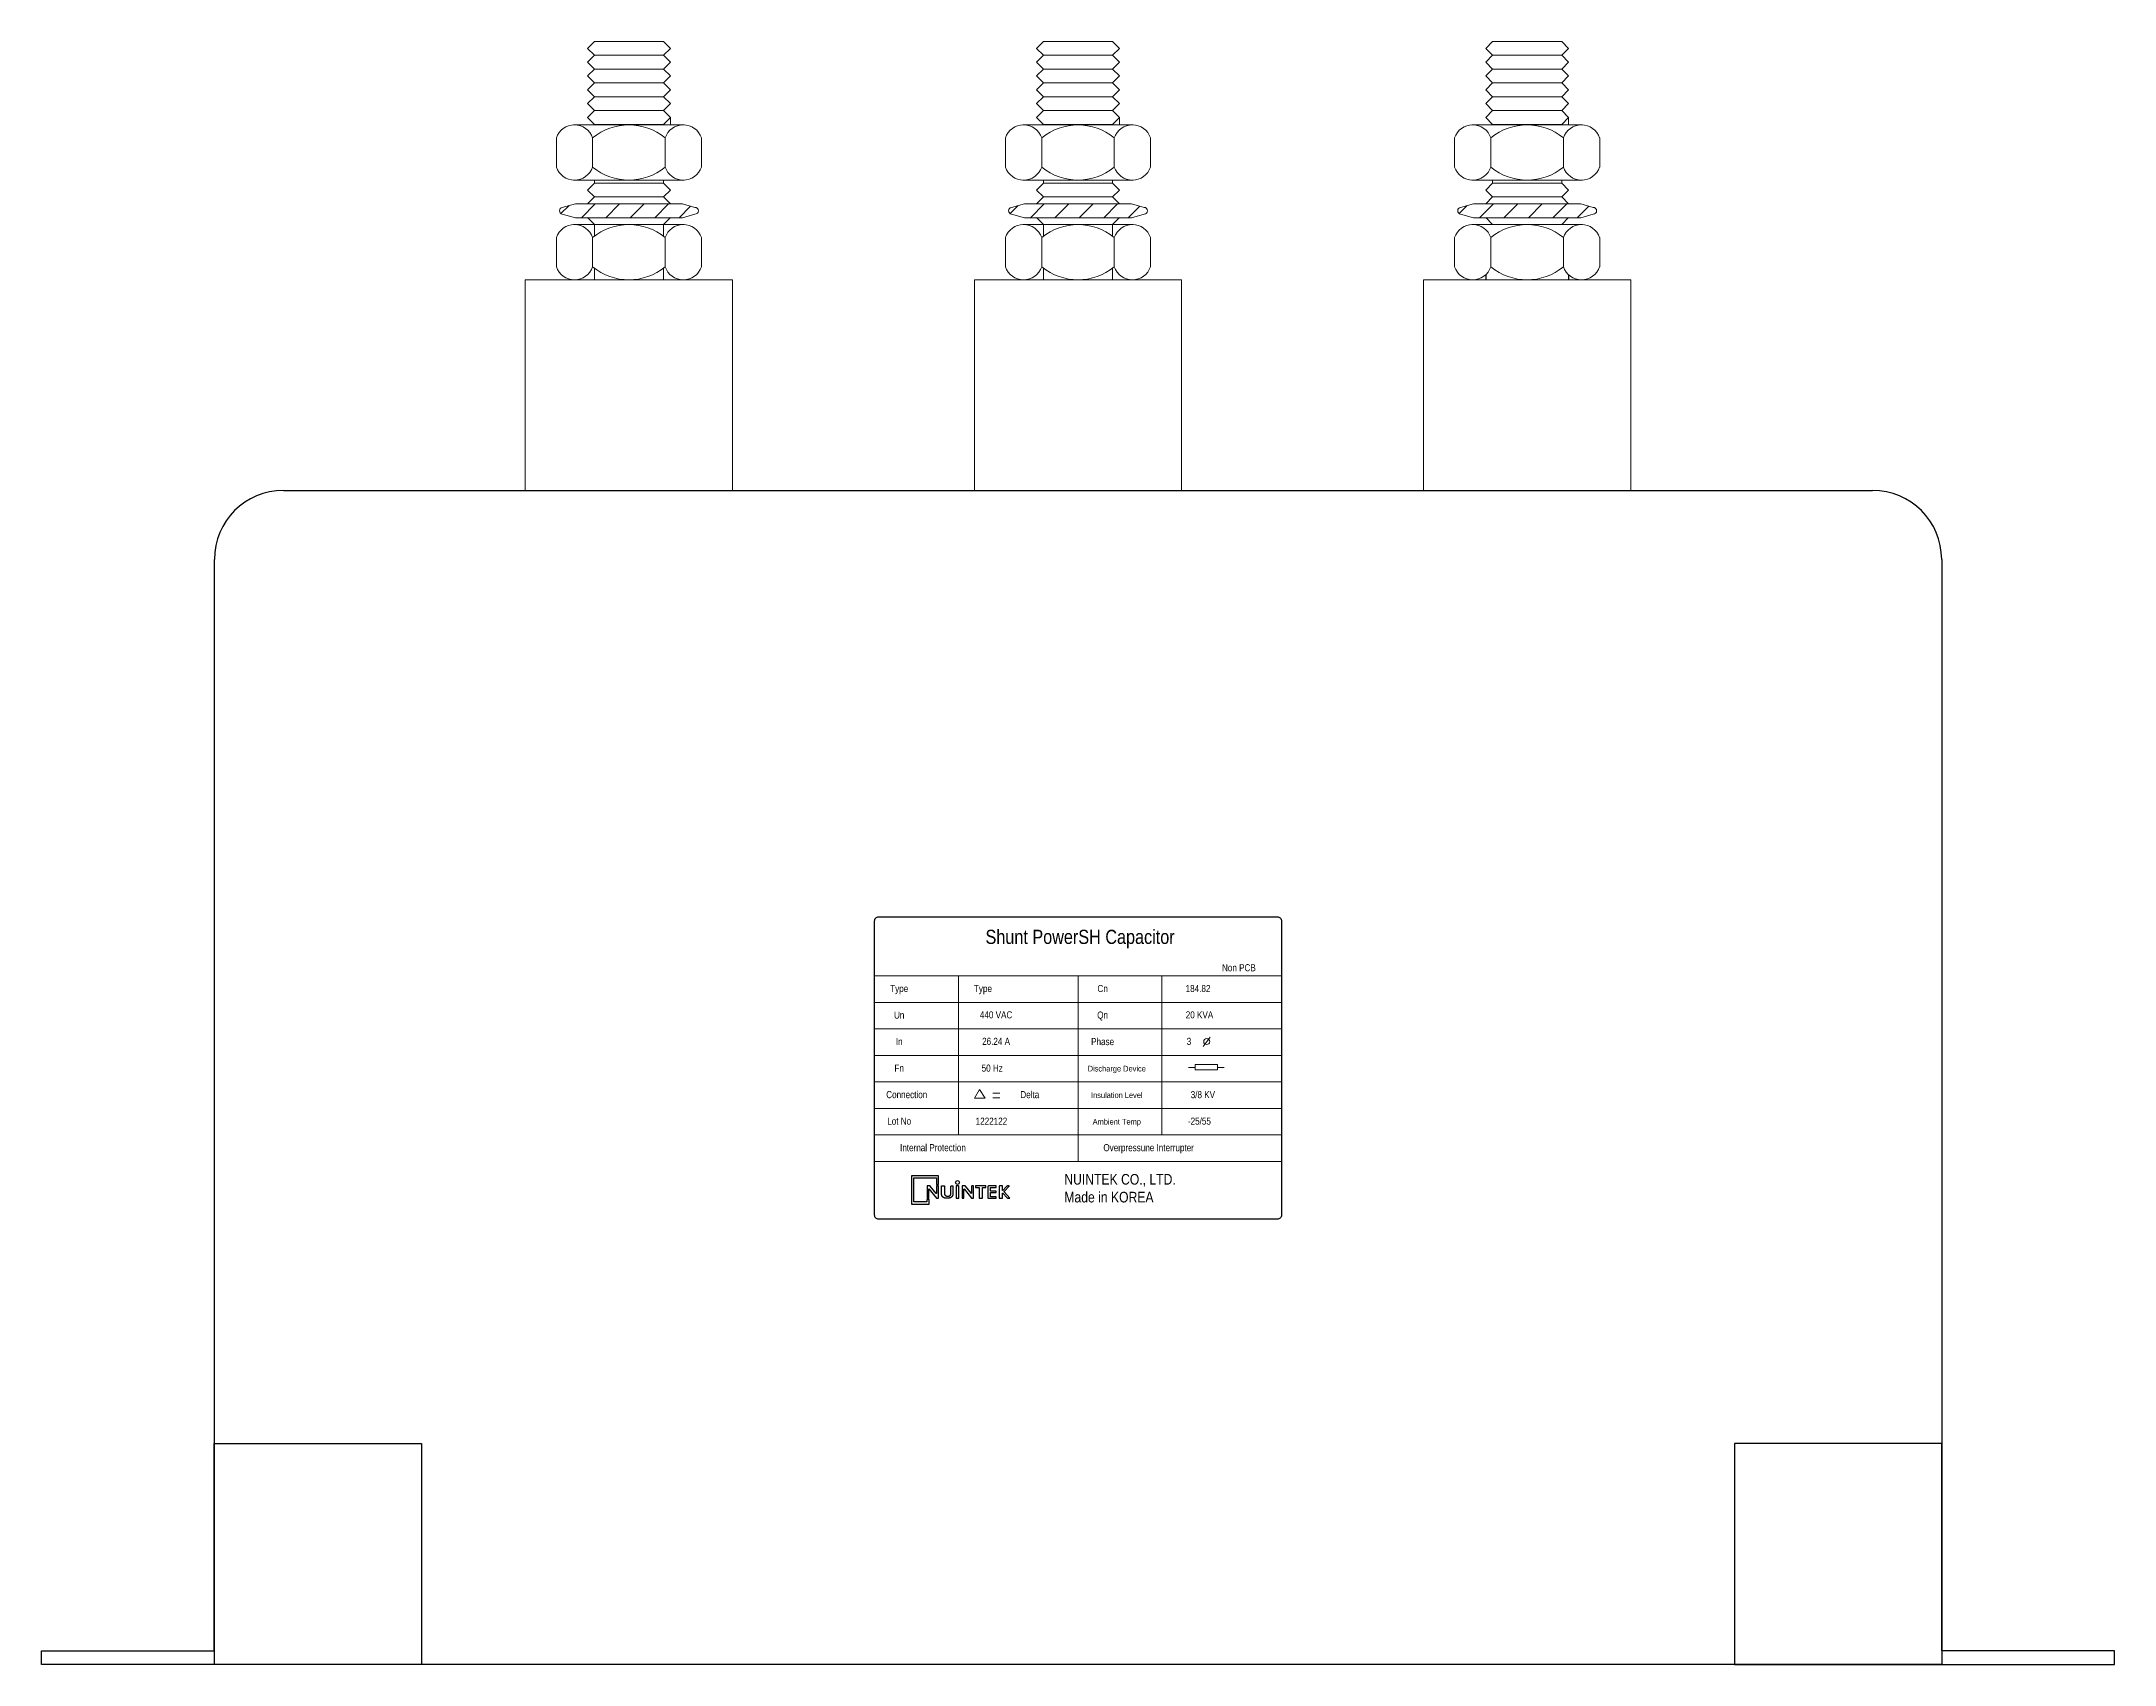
# Model space of a CAD drawing. Header units: millimetres. Extents: x 14 to 2169, y 59 to 467.
# Drawn here: x 563.8 to 863.9, y 58.8 to 293.8 of the extents above; entities that cross this region are included whole.
import ezdxf
from ezdxf.enums import TextEntityAlignment as Align

# ---------------------------------------------------------------- set-up
doc = ezdxf.new("R2010")
doc.units = ezdxf.units.MM
doc.layers.add('00', color=7, linetype='Continuous', lineweight=0)
doc.styles.add('Helvetica-Narrow', font='txt')

# ---------------------------------------------------------------- blocks, each defined once
blk = doc.blocks.new('Nuintek')
at = {"color": 150}
blk.add_lwpolyline([(1.82, 2.33), (1.82, 3.83), (-2.8, 3.83), (-2.8, 3.83), (-2.8, -0.99), (0.18, -0.99), (0.18, -0.23), (-0.18, -0.23), (-0.18, -0.63), (-2.44, -0.63), (-2.44, 3.47), (1.45, 3.47), (1.45, 2.33)], close=True, dxfattribs=at)
for points in [[(-0.11, 0), (0.11, 0, 0.414214), (0.15, 0.04), (0.15, 1.58, -0.70472), (0.17, 1.59), (1.45, 0.03, 0.224867), (1.51, 0), (1.75, 0, 0.414214), (1.79, 0.04), (1.79, 2.07, 0.414214), (1.75, 2.11), (1.49, 2.11, 0.414214), (1.45, 2.07), (1.45, 0.81, -0.706602), (1.43, 0.8), (0.4, 2.08, 0.226187), (0.34, 2.11), (-0.11, 2.11, 0.414214), (-0.15, 2.07), (-0.15, 0.04, 0.414214)], [(4.82, 2.07), (4.82, 0.04, 0.414214), (4.86, 0), (5.23, 0, 0.414214), (5.27, 0.04), (5.27, 2.07, 0.414214), (5.23, 2.11), (4.86, 2.11, 0.414214)], [(5.89, 0), (6.12, 0, 0.414214), (6.16, 0.04), (6.16, 1.58, -0.70472), (6.18, 1.59), (7.45, 0.03, 0.224867), (7.52, 0), (7.76, 0, 0.414214), (7.8, 0.04), (7.8, 2.07, 0.414214), (7.76, 2.11), (7.5, 2.11, 0.414214), (7.46, 2.07), (7.46, 0.81, -0.706602), (7.44, 0.8), (6.4, 2.08, 0.226187), (6.34, 2.11), (5.89, 2.11, 0.414214), (5.85, 2.07), (5.85, 0.04, 0.414214)], [(9.86, 2.11), (8.15, 2.11, 0.414214), (8.11, 2.07), (8.11, 1.89, 0.414214), (8.15, 1.85), (8.74, 1.85, -0.414214), (8.78, 1.81), (8.78, 0.04, 0.414214), (8.82, 0), (9.26, 0, 0.414214), (9.3, 0.04), (9.3, 1.81, -0.414214), (9.34, 1.85), (9.86, 1.85, 0.414214), (9.9, 1.89), (9.9, 2.07, 0.414214)], [(11.68, 2.11), (10.37, 2.11, 0.414214), (10.22, 1.96), (10.22, 0.15, 0.414214), (10.37, 0), (11.68, 0), (11.68, 0.26), (10.74, 0.26, -0.414214), (10.7, 0.3), (10.7, 0.94, -0.414214), (10.74, 0.98), (11.66, 0.98), (11.66, 1.24), (10.74, 1.24, -0.414214), (10.7, 1.28), (10.7, 1.81, -0.414214), (10.74, 1.85), (11.68, 1.85)], [(13.02, 1.14), (13.86, 2.07, 0.650559), (13.85, 2.11), (13.58, 2.11, 0.208632), (13.47, 2.06), (12.77, 1.31, -0.681762), (12.75, 1.31), (12.75, 2.07, 0.414214), (12.71, 2.11), (12.23, 2.11, 0.414214), (12.19, 2.07), (12.19, 0.04, 0.414214), (12.23, 0), (12.71, 0, 0.414214), (12.75, 0.04), (12.75, 0.88, -0.687152), (12.77, 0.89), (13.52, 0.05, 0.212465), (13.64, 0), (13.99, 0, 0.656311), (14.01, 0.04), (13.02, 1.09, -0.390361)]]:
    blk.add_lwpolyline(points, format="xyb", close=True, dxfattribs=at)
blk.add_circle((5.04, 2.69), 0.326, dxfattribs=at)
blk.add_rational_spline([(2.31, 0.85), (2.31, 0.53), (2.41, 0.3), (2.61, 0.16), (2.75, 0.05), (2.95, 0), (3.2, 0), (3.44, 0), (3.82, 0.05), (3.97, 0.16), (4.17, 0.3), (4.27, 0.53), (4.27, 0.85), (4.27, 1.26), (4.27, 1.66), (4.27, 2.07), (4.27, 2.09), (4.25, 2.11), (4.23, 2.11), (4.14, 2.11), (4.06, 2.11), (3.97, 2.11), (3.95, 2.11), (3.93, 2.09), (3.93, 2.07), (3.93, 1.66), (3.93, 1.25), (3.93, 0.83), (3.93, 0.69), (3.88, 0.57), (3.78, 0.48), (3.68, 0.4), (3.54, 0.36), (3.38, 0.36), (3.21, 0.36), (3.08, 0.4), (2.98, 0.48), (2.88, 0.57), (2.83, 0.69), (2.83, 0.83), (2.83, 1.25), (2.83, 1.66), (2.83, 2.07), (2.83, 2.08), (2.83, 2.09), (2.82, 2.1), (2.81, 2.11), (2.8, 2.11), (2.79, 2.11), (2.64, 2.11), (2.5, 2.11), (2.35, 2.11), (2.34, 2.11), (2.33, 2.11), (2.32, 2.1), (2.31, 2.09), (2.31, 2.08), (2.31, 2.07), (2.31, 1.66), (2.31, 1.26), (2.31, 0.85)], [1, 1, 1, 1, 1, 1, 1, 1, 1, 1, 1, 1, 1, 1, 1, 1, 0.804737854124, 0.804737854124, 1, 1, 1, 1, 0.804737854124, 0.804737854124, 1, 1, 1, 1, 1, 1, 1, 1, 1, 1, 1, 1, 1, 1, 1, 1, 1, 1, 1, 0.949253021674, 0.949253021674, 1, 0.949253021674, 0.949253021674, 1, 1, 1, 1, 0.949253021674, 0.949253021674, 1, 0.949253021674, 0.949253021674, 1, 1, 1, 1], degree=3, knots=[0, 0, 0, 0, 1, 1, 1, 2, 2, 2, 3, 3, 3, 4, 4, 4, 5, 5, 5, 6.570796, 6.570796, 6.570796, 7.570796, 7.570796, 7.570796, 9.141593, 9.141593, 9.141593, 10.141593, 10.141593, 10.141593, 11.141593, 11.141593, 11.141593, 12.141593, 12.141593, 12.141593, 13.141593, 13.141593, 13.141593, 14.141593, 14.141593, 14.141593, 15.141593, 15.141593, 15.141593, 15.926991, 15.926991, 15.926991, 16.712389, 16.712389, 16.712389, 17.712389, 17.712389, 17.712389, 18.497787, 18.497787, 18.497787, 19.283185, 19.283185, 19.283185, 20.283185, 20.283185, 20.283185, 20.283185], dxfattribs=at)
blk = doc.blocks.new('*U469')
at = {"color": 74, "lineweight": 5}
for p, q in [((-70, 108.98), (-71, 109.98)), ((-60, 108.98), (-70, 108.98)), ((-60, 108.98), (-59, 109.98)), ((-5, 108.98), (-6, 109.98)), ((5, 108.98), (-5, 108.98)), ((5, 108.98), (6, 109.98)), ((60, 108.98), (59, 109.98)), ((70, 108.98), (60, 108.98)), ((70, 108.98), (71, 109.98)), ((-70, 106.98), (-71, 107.98)), ((-70, 104.98), (-71, 105.98)), ((-70, 104.98), (-71, 105.98)), ((-60, 106.98), (-70, 106.98)), ((-60, 106.98), (-59, 107.98)), ((-60, 104.98), (-59, 105.98)), ((-60, 104.98), (-59, 105.98)), ((-5, 106.98), (-6, 107.98)), ((-5, 104.98), (-6, 105.98)), ((-5, 104.98), (-6, 105.98)), ((5, 106.98), (-5, 106.98)), ((5, 106.98), (6, 107.98)), ((5, 104.98), (6, 105.98)), ((5, 104.98), (6, 105.98)), ((60, 106.98), (59, 107.98)), ((60, 104.98), (59, 105.98)), ((60, 104.98), (59, 105.98)), ((70, 106.98), (60, 106.98)), ((70, 106.98), (71, 107.98)), ((70, 104.98), (71, 105.98)), ((70, 104.98), (71, 105.98)), ((-70, 102.98), (-71, 103.98)), ((-70, 102.98), (-71, 103.98)), ((-60, 104.98), (-70, 104.98)), ((-60, 104.98), (-70, 104.98)), ((-60, 102.98), (-70, 102.98)), ((-60, 102.98), (-70, 102.98)), ((-60, 102.98), (-59, 103.98)), ((-60, 102.98), (-59, 103.98)), ((-5, 102.98), (-6, 103.98)), ((-5, 102.98), (-6, 103.98)), ((5, 104.98), (-5, 104.98)), ((5, 104.98), (-5, 104.98)), ((5, 102.98), (-5, 102.98)), ((5, 102.98), (-5, 102.98)), ((5, 102.98), (6, 103.98)), ((5, 102.98), (6, 103.98)), ((60, 102.98), (59, 103.98)), ((60, 102.98), (59, 103.98)), ((70, 104.98), (60, 104.98)), ((70, 104.98), (60, 104.98)), ((70, 102.98), (60, 102.98)), ((70, 102.98), (60, 102.98)), ((70, 102.98), (71, 103.98)), ((70, 102.98), (71, 103.98)), ((-70, 100.98), (-71, 101.98)), ((-70, 98.98), (-71, 99.98)), ((-60, 100.98), (-70, 100.98)), ((-60, 100.98), (-59, 101.98)), ((-60, 98.98), (-59, 99.98)), ((-5, 100.98), (-6, 101.98)), ((-5, 98.98), (-6, 99.98)), ((5, 100.98), (-5, 100.98)), ((5, 100.98), (6, 101.98)), ((5, 98.98), (6, 99.98)), ((60, 100.98), (59, 101.98)), ((60, 98.98), (59, 99.98)), ((70, 100.98), (60, 100.98)), ((70, 100.98), (71, 101.98)), ((70, 98.98), (71, 99.98)), ((-60, 98.98), (-70, 98.98)), ((5, 98.98), (-5, 98.98)), ((70, 98.98), (60, 98.98)), ((-70, 90.47), (-70, 90.91)), ((-60, 90.47), (-70, 90.47)), ((-60, 90.47), (-60, 90.91)), ((-5, 90.47), (-5, 90.91)), ((5, 90.47), (-5, 90.47)), ((5, 90.47), (5, 90.91)), ((60, 90.47), (60, 90.91)), ((70, 90.47), (60, 90.47)), ((70, 90.47), (70, 90.91)), ((-74.83, 86.05), (-73.66, 87.21)), ((-72.75, 87.46), (-74.65, 86.95)), ((-72.75, 87.46), (-70.5, 87.46)), ((-72.75, 87.46), (-57.25, 87.46)), ((-71.88, 85.46), (-69.88, 87.46)), ((-70, 88.47), (-71, 89.47)), ((-70.99, 87.46), (-71, 87.47)), ((-70.99, 87.46), (-71, 87.47)), ((-60, 88.47), (-70, 88.47)), ((-68.35, 85.46), (-66.35, 87.46)), ((-64.81, 85.46), (-62.81, 87.46)), ((-61.27, 85.46), (-59.27, 87.46)), ((-60, 88.47), (-59, 89.47)), ((-57.25, 87.46), (-59.5, 87.46)), ((-59.01, 87.46), (-59, 87.47)), ((-59.01, 87.46), (-59, 87.47)), ((-57.74, 85.46), (-56.07, 87.13)), ((-55.44, 86.96), (-57.25, 87.46)), ((-9.83, 86.05), (-8.66, 87.21)), ((-7.75, 87.46), (-9.65, 86.95)), ((-7.75, 87.46), (7.75, 87.46)), ((-7.75, 87.46), (-5.5, 87.46)), ((-6.88, 85.46), (-4.88, 87.46)), ((-5, 88.47), (-6, 89.47)), ((-5.99, 87.46), (-6, 87.47)), ((-5.99, 87.46), (-6, 87.47)), ((5, 88.47), (-5, 88.47)), ((-3.35, 85.46), (-1.35, 87.46)), ((0.19, 85.46), (2.19, 87.46)), ((3.73, 85.46), (5.73, 87.46)), ((5, 88.47), (6, 89.47)), ((7.75, 87.46), (5.5, 87.46)), ((5.99, 87.46), (6, 87.47)), ((5.99, 87.46), (6, 87.47)), ((7.26, 85.46), (8.93, 87.13)), ((9.56, 86.96), (7.75, 87.46)), ((55.17, 86.05), (56.34, 87.21)), ((57.25, 87.46), (55.35, 86.95)), ((57.25, 87.46), (59.5, 87.46)), ((57.25, 87.46), (72.75, 87.46)), ((58.12, 85.46), (60.12, 87.46)), ((60, 88.47), (59, 89.47)), ((59.01, 87.46), (59, 87.47)), ((59.01, 87.46), (59, 87.47)), ((70, 88.47), (60, 88.47)), ((61.65, 85.46), (63.65, 87.46)), ((65.19, 85.46), (67.19, 87.46)), ((68.73, 85.46), (70.73, 87.46)), ((70, 88.47), (71, 89.47)), ((72.75, 87.46), (70.5, 87.46)), ((70.99, 87.46), (71, 87.47)), ((70.99, 87.46), (71, 87.47)), ((72.26, 85.46), (73.93, 87.13)), ((74.56, 86.96), (72.75, 87.46)), ((-72.75, 85.46), (-74.65, 85.97)), ((-70.5, 85.46), (-72.75, 85.46)), ((-57.25, 85.46), (-72.75, 85.46)), ((-70, 84.47), (-71, 85.47)), ((-70, 84.47), (-70, 82.79)), ((-60, 84.47), (-70, 84.47)), ((-60, 84.47), (-70, 84.47)), ((-60, 84.47), (-59, 85.47)), ((-60, 84.47), (-59, 85.47)), ((-60, 84.47), (-60, 82.79)), ((-57.25, 85.46), (-59.5, 85.46)), ((-55.44, 85.96), (-57.25, 85.46)), ((-7.75, 85.46), (-9.65, 85.97)), ((7.75, 85.46), (-7.75, 85.46)), ((-5.5, 85.46), (-7.75, 85.46)), ((-5, 84.47), (-6, 85.47)), ((-5, 84.47), (-5, 82.79)), ((5, 84.47), (-5, 84.47)), ((5, 84.47), (-5, 84.47)), ((5, 84.47), (6, 85.47)), ((5, 84.47), (6, 85.47)), ((5, 84.47), (5, 82.79)), ((7.75, 85.46), (5.5, 85.46)), ((9.56, 85.96), (7.75, 85.46)), ((57.25, 85.46), (55.35, 85.97)), ((59.5, 85.46), (57.25, 85.46)), ((72.75, 85.46), (57.25, 85.46)), ((60, 84.47), (59, 85.47)), ((70, 84.47), (60, 84.47)), ((70, 84.47), (60, 84.47)), ((70, 84.47), (71, 85.47)), ((70, 84.47), (71, 85.47)), ((72.75, 85.46), (70.5, 85.46)), ((74.56, 85.96), (72.75, 85.46)), ((-75.5, 78.35), (-75.5, 82.59)), ((-54.5, 78.35), (-54.5, 82.59)), ((-10.5, 78.35), (-10.5, 82.59)), ((10.5, 78.35), (10.5, 82.59)), ((54.5, 78.35), (54.5, 82.59)), ((75.5, 78.35), (75.5, 82.59)), ((-70, 78.15), (-70, 76.47)), ((-60, 78.15), (-60, 76.47)), ((-5, 78.15), (-5, 76.47)), ((5, 78.15), (5, 76.47)), ((-50, 76.47), (-80, 76.47)), ((-80, 76.47), (-80, 45.98)), ((-50, 45.98), (-50, 76.47)), ((15, 76.47), (-15, 76.47)), ((-15, 76.47), (-15, 45.98)), ((-15, 76.47), (-15, 45.98)), ((-15, 76.47), (-15, 45.98)), ((15, 45.98), (15, 76.47)), ((15, 45.98), (15, 76.47)), ((15, 45.98), (15, 76.47)), ((80, 76.47), (50, 76.47)), ((50, 76.47), (50, 45.98)), ((50, 76.47), (50, 45.98)), ((50, 76.47), (50, 45.98)), ((80, 45.98), (80, 76.47)), ((80, 45.98), (80, 76.47)), ((80, 45.98), (80, 76.47)), ((-50, 45.98), (-50, 74.47)), ((15, 45.98), (15, 74.47)), ((15, 45.98), (15, 74.47)), ((15, 45.98), (15, 74.47)), ((80, 45.98), (80, 74.47)), ((80, 45.98), (80, 74.47)), ((80, 45.98), (80, 74.47)), ((-65, 45.98), (-50, 45.98)), ((0, 45.98), (15, 45.98)), ((0, 45.98), (15, 45.98)), ((0, 45.98), (15, 45.98)), ((65, 45.98), (80, 45.98)), ((65, 45.98), (80, 45.98)), ((65, 45.98), (80, 45.98)), ((0, -15.75), (12, -15.75)), ((0, -15.75), (12, -15.75)), ((0, -15.75), (12, -15.75))]:
    blk.add_line(p, q, dxfattribs=at)
at = {"color": 74}
for p, q in [((59, 77.2), (59, 76.47)), ((71.01, 77.19), (71.01, 76.47)), ((-115, 45.98), (115, 45.98)), ((-115, 45.98), (115, 45.98)), ((-125, -124.02), (-125, 35.98)), ((125, 35.98), (125, -124.02)), ((-125.02, -122.02), (-125.02, -92.02)), ((-125.02, -92.02), (-95.02, -92.02)), ((-95.02, -92.02), (-95.02, -124.02)), ((95.02, -92.02), (95.02, -124.02)), ((125.02, -92.02), (95.02, -92.02)), ((125.02, -122.02), (125.02, -92.02)), ((-150.02, -124.02), (-150.02, -122.02)), ((-150.02, -122.02), (-125.02, -122.02)), ((150.02, -122.02), (125.02, -122.02)), ((150.02, -124.02), (150.02, -122.02)), ((-95.02, -124.02), (-150.02, -124.02)), ((125, -124.02), (-125, -124.02)), ((95.02, -124.02), (150.02, -124.02))]:
    blk.add_line(p, q, dxfattribs=at)
at = {"lineweight": 9}
for p, q in [((-29.44, -24.3), (29.44, -24.3)), ((-17.32, -24.3), (-17.32, -47.34)), ((0, -24.3), (0, -51.18)), ((12.12, -24.3), (12.12, -47.34)), ((-29.44, -28.14), (29.44, -28.14)), ((-29.44, -31.98), (29.44, -31.98)), ((-29.44, -35.82), (29.44, -35.82)), ((18.1, -34.51), (19.11, -33.17)), ((16.96, -37.55), (15.99, -37.55)), ((20.17, -37.55), (21.14, -37.55)), ((-29.44, -39.66), (29.44, -39.66)), ((-12.33, -41.31), (-11.3, -41.31)), ((-12.33, -41.97), (-11.3, -41.97)), ((-29.44, -43.5), (29.44, -43.5)), ((-29.44, -47.34), (29.44, -47.34)), ((-29.44, -51.18), (29.44, -51.18))]:
    blk.add_line(p, q, dxfattribs=at)
at = {"color": 150}
blk.add_lwpolyline([(-28.83, -15.75), (28.83, -15.75, -0.414214), (29.44, -16.36), (29.44, -58.94, -0.414214), (28.83, -59.55), (-28.83, -59.55, -0.414214), (-29.44, -58.94), (-29.44, -16.36, -0.414214)], format="xyb", close=True, dxfattribs=at)
at = {"lineweight": 9}
blk.add_lwpolyline([(16.96, -37.93), (20.17, -37.93), (20.17, -37.16), (16.96, -37.16)], close=True, dxfattribs=at)
blk.add_lwpolyline([(-15, -42.01), (-13.44, -42.01), (-14.26, -40.78), (-15, -42.01)], dxfattribs=at)
blk.add_circle((18.63, -33.82), 0.432, dxfattribs=at)
at = {"color": 74, "lineweight": 5}
for centre, start, end in [((-74.54, 86.46), 102.246, 257.754), ((-55.44, 86.46), 270, 90), ((-9.54, 86.46), 102.246, 257.754), ((9.56, 86.46), 270, 90), ((55.46, 86.46), 102.246, 257.754), ((74.56, 86.46), 270, 90)]:
    blk.add_arc(centre, 0.5, start, end, dxfattribs=at)
at = {"color": 74}
for centre, start, end in [((-115, 35.98), 90, 180), ((115, 35.98), 0, 90)]:
    blk.add_arc(centre, 10, start, end, dxfattribs=at)
at = {"layer": '00', "color": 74, "lineweight": 5}
for p, q in [((-71, 109.98), (-70, 110.98)), ((-71, 107.98), (-70, 108.98)), ((-70, 110.98), (-60, 110.98)), ((-70, 108.98), (-60, 108.98)), ((-59, 109.98), (-60, 110.98)), ((-59, 107.98), (-60, 108.98)), ((-6, 109.98), (-5, 110.98)), ((-6, 107.98), (-5, 108.98)), ((-5, 110.98), (5, 110.98)), ((-5, 108.98), (5, 108.98)), ((6, 109.98), (5, 110.98)), ((6, 107.98), (5, 108.98)), ((59, 109.98), (60, 110.98)), ((59, 107.98), (60, 108.98)), ((60, 110.98), (70, 110.98)), ((60, 108.98), (70, 108.98)), ((71, 109.98), (70, 110.98)), ((71, 107.98), (70, 108.98)), ((-71, 105.98), (-70, 106.98)), ((-71, 105.98), (-70, 106.98)), ((-70, 106.98), (-60, 106.98)), ((-70, 106.98), (-60, 106.98)), ((-59, 105.98), (-60, 106.98)), ((-59, 105.98), (-60, 106.98)), ((-6, 105.98), (-5, 106.98)), ((-6, 105.98), (-5, 106.98)), ((-5, 106.98), (5, 106.98)), ((-5, 106.98), (5, 106.98)), ((6, 105.98), (5, 106.98)), ((6, 105.98), (5, 106.98)), ((59, 105.98), (60, 106.98)), ((59, 105.98), (60, 106.98)), ((60, 106.98), (70, 106.98)), ((60, 106.98), (70, 106.98)), ((71, 105.98), (70, 106.98)), ((71, 105.98), (70, 106.98)), ((-71, 103.98), (-70, 104.98)), ((-71, 103.98), (-70, 104.98)), ((-71, 101.98), (-70, 102.98)), ((-70, 104.98), (-60, 104.98)), ((-70, 104.98), (-60, 104.98)), ((-70, 102.98), (-60, 102.98)), ((-59, 103.98), (-60, 104.98)), ((-59, 103.98), (-60, 104.98)), ((-59, 101.98), (-60, 102.98)), ((-6, 103.98), (-5, 104.98)), ((-6, 103.98), (-5, 104.98)), ((-6, 101.98), (-5, 102.98)), ((-5, 104.98), (5, 104.98)), ((-5, 104.98), (5, 104.98)), ((-5, 102.98), (5, 102.98)), ((6, 103.98), (5, 104.98)), ((6, 103.98), (5, 104.98)), ((6, 101.98), (5, 102.98)), ((59, 103.98), (60, 104.98)), ((59, 103.98), (60, 104.98)), ((59, 101.98), (60, 102.98)), ((60, 104.98), (70, 104.98)), ((60, 104.98), (70, 104.98)), ((60, 102.98), (70, 102.98)), ((71, 103.98), (70, 104.98)), ((71, 103.98), (70, 104.98)), ((71, 101.98), (70, 102.98)), ((-71, 99.98), (-70, 100.98)), ((-70, 100.98), (-60, 100.98)), ((-59, 99.98), (-60, 100.98)), ((-59, 98.91), (-59, 99.98)), ((-6, 99.98), (-5, 100.98)), ((-5, 100.98), (5, 100.98)), ((6, 99.98), (5, 100.98)), ((6, 98.91), (6, 99.98)), ((59, 99.98), (60, 100.98)), ((60, 100.98), (70, 100.98)), ((71, 99.98), (70, 100.98)), ((71, 98.91), (71, 99.98)), ((-75.5, 97.03), (-75.5, 92.78)), ((-57, 98.91), (-73, 98.91)), ((-73, 98.91), (-58.99, 98.91)), ((-70.25, 92.78), (-70.25, 97.03)), ((-59.75, 92.78), (-59.75, 97.03)), ((-54.5, 97.03), (-54.5, 92.78)), ((-10.5, 97.03), (-10.5, 92.78)), ((-8, 98.91), (6.01, 98.91)), ((8, 98.91), (-8, 98.91)), ((-5.25, 92.78), (-5.25, 97.03)), ((5.25, 92.78), (5.25, 97.03)), ((10.5, 97.03), (10.5, 92.78)), ((54.5, 97.03), (54.5, 92.78)), ((57, 98.91), (71.01, 98.91)), ((73, 98.91), (57, 98.91)), ((59.75, 92.78), (59.75, 97.03)), ((70.25, 92.78), (70.25, 97.03)), ((75.5, 97.03), (75.5, 92.78)), ((-57, 90.91), (-73, 90.91)), ((-71, 89.47), (-70, 90.47)), ((-70, 90.47), (-60, 90.47)), ((-59, 89.47), (-60, 90.47)), ((8, 90.91), (-8, 90.91)), ((-6, 89.47), (-5, 90.47)), ((-5, 90.47), (5, 90.47)), ((6, 89.47), (5, 90.47)), ((73, 90.91), (57, 90.91)), ((59, 89.47), (60, 90.47)), ((60, 90.47), (70, 90.47)), ((71, 89.47), (70, 90.47)), ((-71, 87.47), (-70, 88.47)), ((-71, 87.47), (-70, 88.47)), ((-70, 88.47), (-60, 88.47)), ((-70, 88.47), (-60, 88.47)), ((-59, 87.47), (-60, 88.47)), ((-59, 87.47), (-60, 88.47)), ((-6, 87.47), (-5, 88.47)), ((-6, 87.47), (-5, 88.47)), ((-5, 88.47), (5, 88.47)), ((-5, 88.47), (5, 88.47)), ((6, 87.47), (5, 88.47)), ((6, 87.47), (5, 88.47)), ((59, 87.47), (60, 88.47)), ((59, 87.47), (60, 88.47)), ((60, 88.47), (70, 88.47)), ((60, 88.47), (70, 88.47)), ((71, 87.47), (70, 88.47)), ((71, 87.47), (70, 88.47)), ((-73, 84.47), (-58.99, 84.47)), ((-57, 84.47), (-73, 84.47)), ((-70, 84.47), (-60, 84.47)), ((8, 84.47), (-8, 84.47)), ((-8, 84.47), (6.01, 84.47)), ((-5, 84.47), (5, 84.47)), ((73, 84.47), (57, 84.47)), ((57, 84.47), (71.01, 84.47)), ((60, 84.47), (70, 84.47)), ((-75.5, 78.35), (-75.5, 82.59)), ((-75.5, 82.59), (-75.5, 78.35)), ((-70.25, 78.35), (-70.25, 82.59)), ((-59.75, 78.35), (-59.75, 82.59)), ((-54.5, 78.35), (-54.5, 82.59)), ((-54.5, 82.59), (-54.5, 78.35)), ((-10.5, 82.59), (-10.5, 78.35)), ((-10.5, 78.35), (-10.5, 82.59)), ((-5.25, 78.35), (-5.25, 82.59)), ((5.25, 78.35), (5.25, 82.59)), ((10.5, 82.59), (10.5, 78.35)), ((10.5, 78.35), (10.5, 82.59)), ((54.5, 82.59), (54.5, 78.35)), ((54.5, 78.35), (54.5, 82.59)), ((59.75, 78.35), (59.75, 82.59)), ((70.25, 78.35), (70.25, 82.59)), ((75.5, 82.59), (75.5, 78.35)), ((75.5, 78.35), (75.5, 82.59)), ((-57, 76.47), (-73, 76.47)), ((-57, 76.47), (-73, 76.47)), ((-71.01, 76.47), (-58.99, 76.47)), ((8, 76.47), (-8, 76.47)), ((8, 76.47), (-8, 76.47)), ((-6.01, 76.47), (6.01, 76.47)), ((73, 76.47), (57, 76.47)), ((73, 76.47), (57, 76.47)), ((58.99, 76.47), (71.01, 76.47))]:
    blk.add_line(p, q, dxfattribs=at)
for centre, radius, start, end in [((-72.88, 96.14), 2.77, 18.8098, 161.1902), ((-65, 90.62), 8.28, 50.6699, 129.3301), ((-57.13, 96.14), 2.77, 18.8098, 161.1902), ((-7.88, 96.14), 2.77, 18.8098, 161.1902), ((0, 90.62), 8.28, 50.6699, 129.3301), ((7.87, 96.14), 2.77, 18.8098, 161.1902), ((57.12, 96.14), 2.77, 18.8098, 161.1902), ((65, 90.62), 8.28, 50.6699, 129.3301), ((72.87, 96.14), 2.77, 18.8098, 161.1902), ((-72.88, 93.68), 2.77, 198.8098, 341.1902), ((-65, 99.19), 8.28, 230.6699, 309.3301), ((-57.13, 93.68), 2.77, 198.8098, 341.1902), ((-7.88, 93.68), 2.77, 198.8098, 341.1902), ((0, 99.19), 8.28, 230.6699, 309.3301), ((7.87, 93.68), 2.77, 198.8098, 341.1902), ((57.12, 93.68), 2.77, 198.8098, 341.1902), ((65, 99.19), 8.28, 230.6699, 309.3301), ((72.87, 93.68), 2.77, 198.8098, 341.1902), ((-72.88, 81.7), 2.77, 18.8098, 161.1902), ((-65, 76.19), 8.28, 50.6699, 129.3301), ((-57.13, 81.7), 2.77, 18.8098, 161.1902), ((-7.88, 81.7), 2.77, 18.8098, 161.1902), ((0, 76.19), 8.28, 50.6699, 129.3301), ((7.87, 81.7), 2.77, 18.8098, 161.1902), ((57.12, 81.7), 2.77, 18.8098, 161.1902), ((65, 76.19), 8.28, 50.6699, 129.3301), ((72.87, 81.7), 2.77, 18.8098, 161.1902), ((-72.88, 79.24), 2.77, 198.8098, 341.1902), ((-72.88, 79.24), 2.77, 198.8098, 341.1902), ((-65, 84.75), 8.28, 230.6699, 309.3301), ((-65, 84.75), 8.28, 230.6699, 309.3301), ((-57.13, 79.24), 2.77, 198.8098, 341.1902), ((-57.13, 79.24), 2.77, 198.8098, 341.1902), ((-7.88, 79.24), 2.77, 198.8098, 341.1902), ((-7.88, 79.24), 2.77, 198.8098, 341.1902), ((0, 84.75), 8.28, 230.6699, 309.3301), ((0, 84.75), 8.28, 230.6699, 309.3301), ((7.87, 79.24), 2.77, 198.8098, 341.1902), ((7.87, 79.24), 2.77, 198.8098, 341.1902), ((57.12, 79.24), 2.77, 198.8098, 341.1902), ((57.12, 79.24), 2.77, 198.8098, 341.1902), ((65, 84.75), 8.28, 230.6699, 309.3301), ((65, 84.75), 8.28, 230.6699, 309.3301), ((72.87, 79.24), 2.77, 198.8098, 341.1902), ((72.87, 79.24), 2.77, 198.8098, 341.1902)]:
    blk.add_arc(centre, radius, start, end, dxfattribs=at)
at = {"xscale": 0.8469964196410728, "yscale": 0.8469964196410728, "zscale": 0.8469964196410728}
blk.add_blockref('Nuintek', (-21.72, -56.51), dxfattribs=at)
at = {"style": 'Helvetica-Narrow'}
for s, height, p in [('Shunt PowerSH Capacitor', 2.048, (0.3, -18.66)), ('Non PCB', 1.024, (23.28, -23.13)), ('Type', 1.024, (-25.88, -26.14)), ('Type', 1.024, (-13.76, -26.14)), ('Cn', 1.024, (3.56, -26.14)), ('184.82', 1.024, (17.37, -26.14)), ('Un', 1.024, (-25.88, -29.98)), ('Qn', 1.024, (3.56, -29.98)), ('In', 1.024, (-25.88, -33.82)), ('26.24 A', 1.024, (-11.86, -33.79)), ('Phase', 1.024, (3.56, -33.82)), ('3', 1.02, (16.06, -33.79)), ('Fn', 1.024, (-25.88, -37.66)), ('50 Hz', 1.024, (-12.42, -37.66)), ('Discharge Device', 0.8192, (5.61, -37.74)), ('Connection', 1.024, (-24.79, -41.5)), ('Delta', 1.024, (-6.98, -41.5)), ('Insulation Level', 0.8192, (5.61, -41.58)), ('3/8 KV', 1.024, (18.07, -41.5)), ('Lot No', 1.024, (-25.88, -45.34)), ('1222122', 1.024, (-12.53, -45.34)), ('Ambient Temp', 0.8192, (5.61, -45.42)), ('-25/55', 1.024, (17.57, -45.34)), ('Internal Protection', 1.024, (-21, -49.18)), ('Overpressune Interrupter', 1.024, (10.22, -49.18))]:
    blk.add_text(s, height=height, dxfattribs=at).set_placement(p, align=Align.MIDDLE_CENTER)
at = {"color": 1, "style": 'Helvetica-Narrow'}
for s, p in [('440 VAC', (-11.86, -29.95)), ('20 KVA', (17.58, -29.95))]:
    blk.add_text(s, height=1.024, dxfattribs=at).set_placement(p, align=Align.MIDDLE_CENTER)
at = {"style": 'Helvetica-Narrow'}
for s, p in [('NUINTEK CO., LTD.', (-1.98, -53.76)), ('Made in KOREA', (-1.98, -56.34))]:
    blk.add_text(s, height=1.536, dxfattribs=at).set_placement(p, align=Align.MIDDLE_LEFT)

msp = doc.modelspace()

# ---------------------------------------------------------------- block references
msp.add_blockref('*U469', (713.87, 182.82))

doc.saveas('drawing.dxf')
